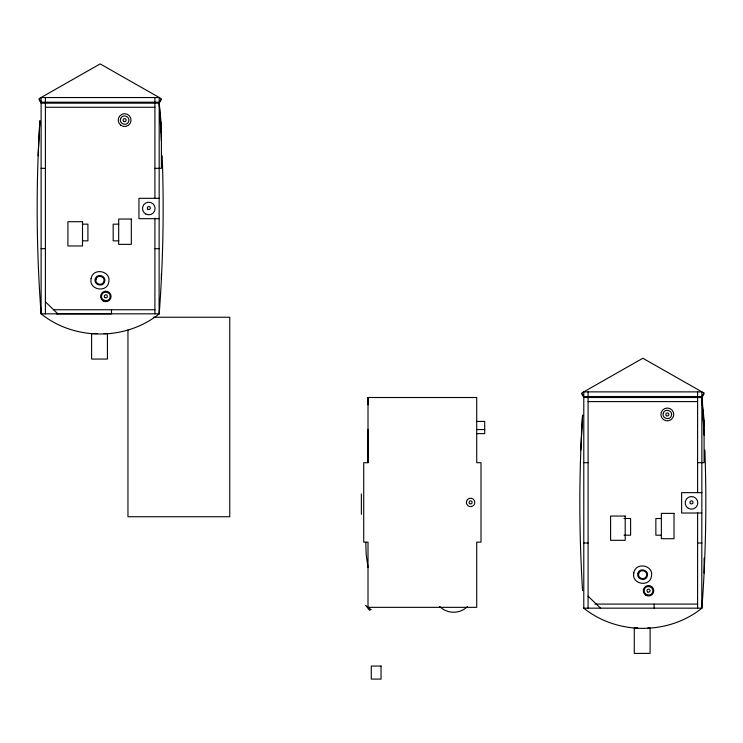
<?xml version="1.0" encoding="UTF-8"?>
<svg xmlns="http://www.w3.org/2000/svg" width="743" height="743" viewBox="0 0 743 743"><rect width="100%" height="100%" fill="white"/><g stroke="black" fill="none" stroke-linecap="round" stroke-linejoin="round"><path stroke-width="1.11" d="M41.106 102.2L39.063 98.67L100.156 63.907L161.25 98.67L159.216 102.2L41.106 102.2L41.106 97.537L159.216 97.537L159.086 313.825M45.397 97.537L45.397 313.825M154.916 97.537L154.916 198.335M368.008 462.703L368.008 397.505L476.718 397.505L476.718 462.703L481.009 462.703L481.009 542.139L476.718 542.139L476.718 607.337L368.008 607.337L368.008 542.139L363.717 542.139L363.717 462.703L368.008 462.703L368.036 429.278M588.085 391.877L588.085 608.164M697.603 391.877L697.603 492.674M38.134 155.798L39.899 120.7C35.887 185.007 36.296 249.574 41.106 313.825C74.458 340.74 125.855 340.74 159.216 313.825C163.144 261.257 164.138 208.477 162.178 155.798M580.822 450.147L582.577 415.049C578.936 473.505 578.936 532.183 582.577 590.639M701.773 608.164L701.894 391.877L583.784 391.877L583.784 608.164C617.145 635.089 668.542 635.089 701.894 608.164C705.822 555.597 706.816 502.816 704.866 450.147M161.25 99.646L159.216 103.175L161.407 140.882M703.937 393.985L701.894 397.514L704.095 435.222M370.841 609.501L369.494 610.244L365.658 605.415L370.841 609.501L369.494 609.501M45.397 107.261L154.916 107.261M41.106 168.336L45.397 168.336M154.916 168.336L161.407 168.336L161.407 126.217L159.216 103.175L41.106 103.175L39.063 99.646M159.216 198.316L138.95 198.316L138.95 218.674L159.216 218.674M82.436 224.154L87.915 224.154L87.915 240.843L82.436 240.843M118.769 224.172L113.177 224.172L113.177 240.843L118.769 240.843M41.106 248.664L45.397 248.664M154.916 248.664L159.216 248.664M53.468 309.738L154.916 309.738M56.375 313.825L111.496 313.815L111.478 309.738M159.216 313.825L41.106 313.825L41.106 101.122M153.402 317.242L229.745 317.242L229.745 516.747L127.954 516.747L127.954 330.003M97.259 333.598L91.603 333.598L91.603 359.055L107.429 359.055L107.429 333.598L104.039 333.598M588.085 401.601L697.603 401.601M476.932 421.411L484.705 421.411L484.705 433.633L476.932 433.633M476.932 429.547L484.705 429.547M583.784 462.675L588.085 462.675M697.603 462.675L704.095 462.675L704.095 420.557L701.894 397.514L583.784 397.514L581.75 393.985M701.894 492.665L681.628 492.665L681.628 513.023L701.894 513.023M624.018 518.493L630.603 518.493L630.603 535.192L624.018 535.192M661.456 518.521L655.855 518.521L655.855 535.192L661.456 535.192M583.784 543.003L588.085 543.003M697.603 543.003L701.894 543.003M595.004 604.078L697.603 604.078M583.784 608.164L701.894 608.164M637.68 627.937L634.29 627.937L634.29 653.394L650.106 653.394L650.106 627.937L647.85 627.937M588.085 596.155L600.493 608.164M45.397 301.816L57.815 313.825M160.915 129.477L161.407 132.235L160.061 115.49M367.98 567.355L366.169 554.399L365.77 542.409M703.5 422.061L704.095 426.575L702.748 409.83M160.813 127.722L161.407 132.235L160.423 120.7M703.305 418.55L704.095 426.575L703.101 415.049M160.618 124.211L161.407 132.235M368.008 397.505L368.036 404.851M704.095 558.123L704.095 573.094M697.603 512.401L697.603 608.164M654.156 604.078L654.156 608.164M361.367 493.993L361.367 514.351M161.407 274.139L161.407 278.746M154.916 218.061L154.916 313.825M467.588 606.455A19.745 19.745 0 0 1 439.661 606.455M91.129 278.606C88.51 289.844 106.992 293.411 108.757 282.015C111.366 270.777 92.884 267.201 91.129 278.606M633.807 572.946C631.197 584.184 649.679 587.759 651.435 576.354C654.054 565.117 635.571 561.541 633.807 572.946M95.225 279.043C93.367 285.043 103.268 287.69 104.661 281.569C106.509 275.569 96.618 272.922 95.225 279.043M96.005 279.257C94.463 284.253 102.71 286.464 103.871 281.365C105.422 276.359 97.175 274.148 96.005 279.257M101.652 295.296C100.008 300.618 108.784 302.968 110.02 297.534C111.664 292.222 102.887 289.872 101.652 295.296M637.903 573.382C636.054 579.382 645.946 582.038 647.339 575.909C649.196 569.909 639.296 567.262 637.903 573.382M638.692 573.596C637.15 578.593 645.398 580.803 646.559 575.704C648.1 570.698 639.853 568.488 638.692 573.596M644.339 589.636C642.695 594.957 651.462 597.307 652.698 591.883C654.342 586.561 645.574 584.212 644.339 589.636M120.672 118.546C118.481 123.561 126.793 126.83 128.604 121.666C130.796 116.642 122.484 113.382 120.672 118.546M663.36 412.894C661.168 417.91 669.48 421.17 671.291 416.006C673.483 410.99 665.171 407.721 663.36 412.894M467.393 499.649L466.437 501.627L466.595 503.819L467.83 505.63C470.254 507.72 474.183 506.373 474.777 503.215L474.619 501.023L473.384 499.212L471.406 498.247L469.214 498.414L467.393 499.649M703.937 393.01L701.894 396.539L583.784 396.539L581.75 393.01L642.844 358.247L703.937 393.01M131.325 219.046L118.676 219.046L118.676 244.373L131.325 244.373L131.325 219.046M82.51 221.711L67.919 221.711L67.919 245.97L82.51 245.97L82.51 221.711M674.012 513.385L661.354 513.385L661.354 538.712L674.012 538.712L674.012 513.385M625.197 516.051L610.607 516.051L610.607 540.319L625.197 540.319L625.197 516.051M381.048 666.062L371.277 666.062L371.277 679.093L381.048 679.093L381.048 666.062M145.656 213.965A6.315 6.315 0 0 0 155.12 208.495A6.315 6.315 0 0 0 145.656 203.034A6.315 6.315 0 0 0 145.656 213.965M147.662 209.024A1.523 1.523 0 0 0 150.262 208.551A1.523 1.523 0 0 0 148.544 206.535A1.523 1.523 0 0 0 147.662 209.024M123.877 121.425A1.523 1.523 0 0 0 126.171 120.106A1.523 1.523 0 0 0 123.877 118.787A1.523 1.523 0 0 0 123.877 121.425M120.83 125.261A6.408 6.408 0 0 0 131.009 120.83A6.408 6.408 0 0 0 122.075 114.227A6.408 6.408 0 0 0 120.83 125.261M105.079 297.655A1.523 1.523 0 0 0 107.373 296.336A1.523 1.523 0 0 0 105.079 295.008A1.523 1.523 0 0 0 105.079 297.655M103.212 300.961A5.247 5.247 0 0 0 111.078 296.42A5.247 5.247 0 0 0 103.212 291.878A5.247 5.247 0 0 0 103.212 300.961M688.334 508.305A6.315 6.315 0 0 0 697.807 502.844A6.315 6.315 0 0 0 688.334 497.373A6.315 6.315 0 0 0 688.334 508.305M690.34 503.364A1.523 1.523 0 0 0 692.94 502.89A1.523 1.523 0 0 0 691.231 500.875A1.523 1.523 0 0 0 690.34 503.364M666.564 415.774A1.523 1.523 0 0 0 668.849 414.445A1.523 1.523 0 0 0 666.564 413.127A1.523 1.523 0 0 0 666.564 415.774M663.518 419.609A6.408 6.408 0 0 0 673.697 415.17A6.408 6.408 0 0 0 664.762 408.566A6.408 6.408 0 0 0 663.518 419.609M647.766 591.995A1.523 1.523 0 0 0 650.051 590.676A1.523 1.523 0 0 0 647.766 589.357A1.523 1.523 0 0 0 647.766 591.995M645.899 595.301A5.247 5.247 0 0 0 653.766 590.759A5.247 5.247 0 0 0 645.899 586.218A5.247 5.247 0 0 0 645.899 595.301M469.622 503.587A1.523 1.523 0 0 0 472.111 502.686A1.523 1.523 0 0 0 470.087 500.986A1.523 1.523 0 0 0 469.622 503.587"/></g></svg>
